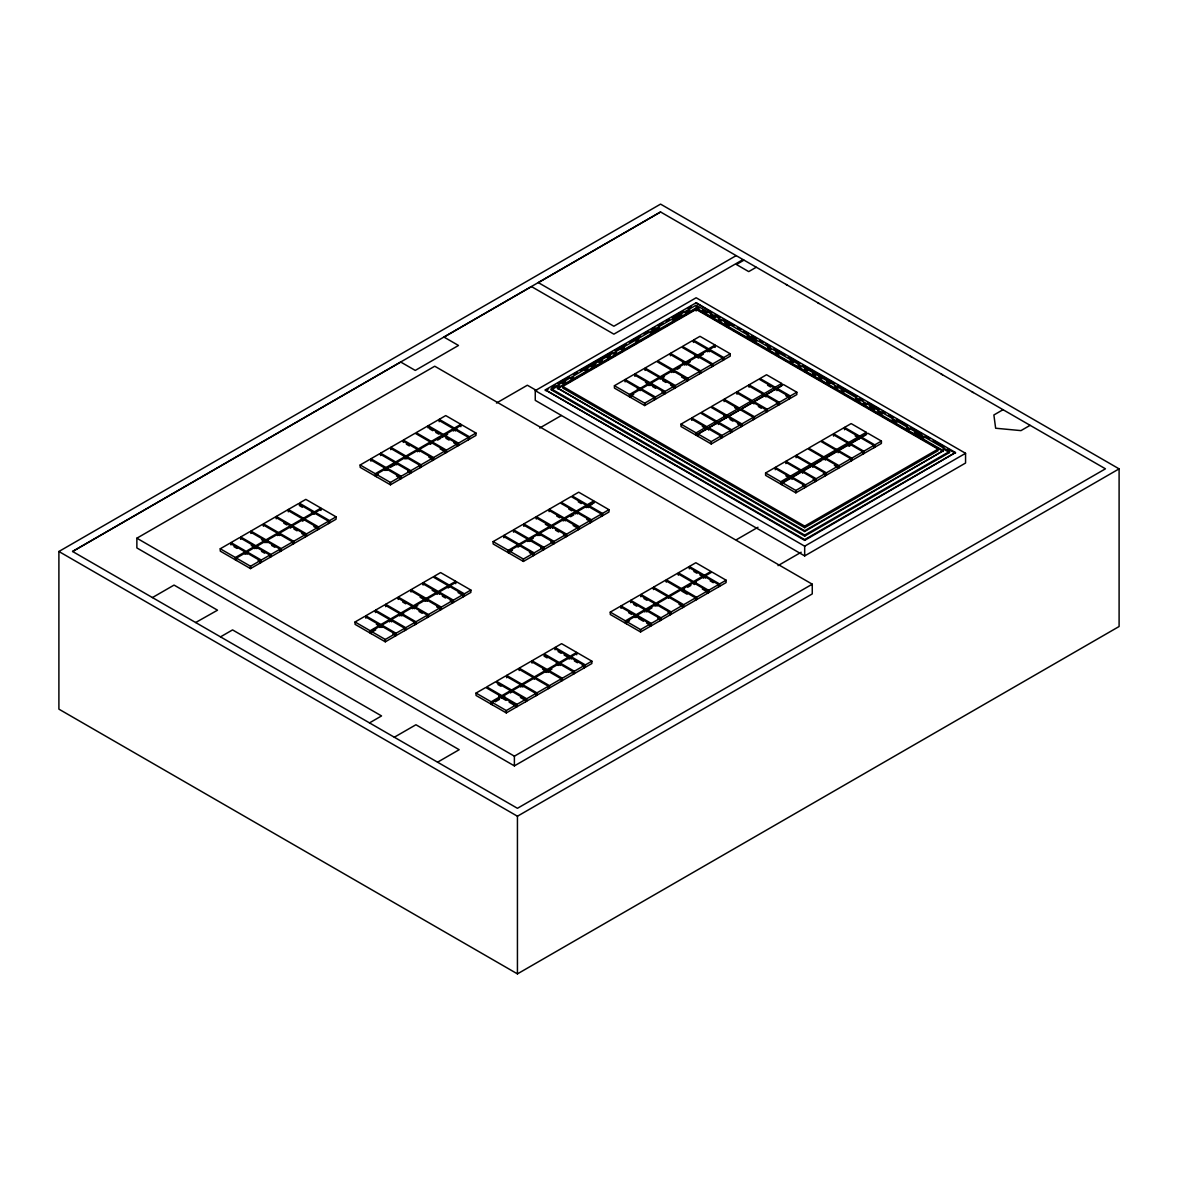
<?xml version="1.0" encoding="UTF-8"?>
<svg xmlns="http://www.w3.org/2000/svg" width="1178" height="1178" viewBox="0 0 1178 1178"><rect width="100%" height="100%" fill="white"/><g stroke="black" fill="none" stroke-linecap="round" stroke-linejoin="round"><path stroke-width="1.5" d="M58.9 551.495L660.563 204.118L1119.1 468.859L1119.1 626.505L517.436 973.882L58.9 709.141L58.9 551.495L517.436 816.221L1119.1 468.859M660.563 211.966L72.55 551.451L517.436 808.299L1105.45 468.815L660.563 211.966L538.331 282.617L613.871 326.232L736.117 255.655M72.609 551.495L400.741 362.044L415.26 370.422L458.492 345.463L443.988 337.085L531.469 286.578L613.871 334.154L742.979 259.616M136.869 538.199L434.741 366.225L812.26 584.185L812.26 593.918L514.388 765.891L136.869 547.932L136.869 538.199L514.388 756.173L812.26 584.185M455.341 431.015L455.341 428.659L461.85 424.89L475.986 433.062L475.986 435.418L390.433 484.821L360.159 467.342L360.159 464.986L369.863 459.391L385 468.122L385 470.493L386.016 469.889L386.016 467.533L370.879 458.787L370.879 461.158M370.879 458.787L379.552 453.78L394.689 462.527L394.689 464.883M380.582 455.562L380.582 453.191L389.756 447.89L404.893 456.637L404.893 458.993L405.924 458.404L405.924 456.048L390.787 447.301L390.787 449.672M390.787 447.301L402.302 440.66L417.424 449.392L417.424 451.763M403.318 442.427L403.318 440.071L415.127 433.254L430.264 441.986L430.264 444.356M428.218 428.056L428.218 425.685L438.187 419.942L453.324 428.674L453.324 431.03M439.217 421.709L439.217 419.339L445.726 415.584L460.863 424.316L460.863 426.686M336.083 516.847L329.575 520.602L315.424 512.445L321.947 508.675L336.083 516.847L336.083 519.203L250.531 568.606L220.257 551.127L220.257 548.771L229.96 543.176L245.083 551.908L245.083 554.278L246.114 553.675M230.976 544.943L230.976 542.587L239.649 537.566L254.787 546.312L254.787 548.668M240.68 539.347L240.68 536.977L249.854 531.676L264.991 540.422L264.991 542.778M250.885 533.457L250.885 531.087L262.385 524.446L277.522 533.178L277.522 535.548L278.553 534.959L278.553 532.589L263.416 523.857L263.416 526.213M263.416 523.857L275.225 517.039L290.362 525.771L290.362 528.142M276.256 518.806L276.256 516.45L287.285 510.074L302.422 518.806L302.422 521.177L303.453 520.573L303.453 518.217L288.315 509.47L288.315 511.841M288.315 509.47L298.284 503.728L313.422 512.459L303.453 518.217M152.433 597.57L174.049 585.083L217.518 610.189L195.666 622.529M496.468 403.053L527.361 385.221L536.623 390.566M743.936 260.176L736.427 264.505L748.722 271.603L756.232 267.273M360.159 464.986L375.296 473.718L385 468.122M386.016 467.533L394.689 462.527M404.893 456.637L395.72 461.938L380.582 453.191M405.924 456.048L417.424 449.392M403.318 440.071L418.455 448.803L430.264 441.986M442.324 435.021L427.202 426.289L416.158 432.665L431.281 441.397L442.324 435.021L442.324 437.377M428.218 425.685L443.355 434.432L453.324 428.674M439.217 419.339L454.34 428.085L460.863 424.316M376.283 476.663L376.283 474.292L385.986 468.697L400.122 476.854L400.122 479.225M387.002 470.464L387.002 468.108L395.675 463.101L409.826 471.259L409.826 473.63M396.706 464.868L396.706 462.498L405.88 457.197L420.031 465.369L420.031 467.74M406.911 458.978L406.911 456.608L418.426 449.967L432.562 458.139L432.562 460.495M419.442 451.748L419.442 449.378L431.251 442.56L445.402 450.718L445.402 453.088M378.064 474.484L375.296 476.089L375.296 473.718M390.36 467.386L395.72 464.294M437.598 440.116L440.749 438.29M447.625 434.329L443.355 436.788L443.355 434.432M456.946 428.939L454.34 430.441L454.34 428.085M220.257 548.771L235.394 557.503L245.083 551.908M254.787 546.312L246.114 551.319L230.976 542.587M240.68 536.977L255.803 545.723L264.991 540.422M250.885 531.087L266.007 539.833L277.522 533.178M278.553 532.589L290.362 525.771M276.256 516.45L291.378 525.182L302.422 518.806M320.961 508.101L305.824 499.369L299.315 503.124L314.438 511.87L320.961 508.101L320.961 510.472M236.38 560.448L236.38 558.077L246.084 552.482L260.22 560.64L260.22 563.01M247.1 554.249L247.1 551.893L255.773 546.886L269.924 555.044L269.924 557.415M256.804 548.654L256.804 546.283L265.978 540.996L280.128 549.154L280.128 551.525M267.008 542.764L267.008 540.393L278.509 533.752L292.659 541.924L292.659 544.28M279.539 535.534L279.539 533.163L291.349 526.345L305.485 534.503L305.485 536.874M535.254 390.64L696.139 297.754L965.562 453.309L965.562 463.028L804.677 555.913L535.254 400.358L535.254 390.64L804.677 546.194L965.562 453.309M545.326 389.859L696.139 302.775L955.491 452.529L804.677 540.378L545.326 389.859L804.677 539.598L955.491 452.529M545.326 390.64L548.492 388.814M551.672 386.973L554.838 385.147M558.019 383.306L569.136 376.886M573.892 374.148L577.073 372.307M580.239 370.481L612 352.148M615.166 350.308L626.284 343.902M629.464 342.062L640.567 335.656M643.748 333.816L648.504 331.062M651.684 329.236L654.85 327.396M658.031 325.57L662.802 322.816M665.968 320.99L669.148 319.15M672.314 317.324L683.431 310.904M688.188 308.15L691.368 306.324M551.289 388.799L696.139 305.176L949.512 451.469L949.512 452.529L804.677 536.137L551.289 389.859L551.289 388.799L804.677 535.092L949.512 451.469M376.283 474.292L390.433 482.45L400.122 476.854M387.002 468.108L401.153 476.265L409.826 471.259M396.706 462.498L410.842 470.67L420.031 465.369M406.911 456.608L421.047 464.78L432.562 458.139M419.442 449.378L433.578 457.535L445.402 450.718M457.462 443.753L443.326 435.595L432.282 441.971L446.418 450.129L457.462 443.753L457.462 446.123M468.461 437.406L454.31 429.248L444.342 435.006L458.492 443.164L468.461 437.406L468.461 439.777M455.341 428.659L469.477 436.817L475.986 433.062M551.289 389.859L559.255 385.265M562.436 383.424L565.617 381.584M570.388 378.83L573.583 376.989M584.715 370.555L587.896 368.714M591.091 366.873L595.862 364.12M599.042 362.279L602.223 360.453M606.994 357.685L610.189 355.859M613.37 354.018L616.55 352.178M621.321 349.424L624.502 347.584M635.649 341.149L638.829 339.308M649.976 332.873L659.518 327.366M672.255 320.018L681.812 314.497M684.992 312.671L689.763 309.902M557.459 388.018L696.139 307.959L943.342 450.688L804.677 531.528L557.459 388.018L804.677 530.748L943.342 450.688M557.459 388.799L563.835 385.118M567.03 383.277L578.177 376.842M581.372 375.002L586.158 372.233M589.339 370.393L600.5 363.958M603.681 362.117L608.466 359.349M611.662 357.508L614.842 355.668M618.038 353.827L622.809 351.073M626.004 349.233L629.185 347.392M632.38 345.552L637.151 342.798M640.346 340.957L651.508 334.508M654.688 332.667L659.474 329.914M662.654 328.073L673.816 321.623M677.011 319.783L696.139 308.739L721.481 323.376M236.38 558.077L250.531 566.25L260.22 560.64M247.1 551.893L261.251 560.051L269.924 555.044M256.804 546.283L270.94 554.455L280.128 549.154M267.008 540.393L281.144 548.565L292.659 541.924M279.539 533.163L293.675 541.32L305.485 534.503M317.559 527.538L303.409 519.38L292.365 525.756L306.516 533.914L317.559 527.538L317.559 529.909M328.544 521.191L314.408 513.034L304.439 518.791L318.575 526.949L328.544 521.191L328.544 523.562M562.731 386.443L696.139 309.416L938.071 449.112L938.071 450.688L804.677 527.7L562.731 388.018L562.731 386.443L804.677 526.124L938.071 449.112M785.932 284.413L787.066 285.076M539.715 428.012L561.332 415.525M614.415 385.721L624.119 380.111L639.242 388.858L629.553 394.453L614.415 385.721L614.415 388.077L644.675 405.556L730.242 356.154L730.242 353.783L716.106 345.625L709.583 349.38L709.583 351.751M625.135 381.893L625.135 379.522L633.808 374.516L648.945 383.248L648.945 385.618L649.961 385.029L649.961 382.659L634.839 373.927L634.839 376.297M634.839 373.927L644.013 368.626L659.15 377.358L649.961 382.659M645.043 370.407L645.043 368.037L656.544 361.396L671.681 370.128L671.681 372.498M670.4 353.385L681.444 347.009L696.581 355.756L685.537 362.132L670.4 353.385L670.4 355.756M693.459 342.445L693.459 340.074L699.982 336.319L715.105 345.051L715.105 347.422M625.135 379.522L640.272 388.269L648.945 383.248M645.043 368.037L660.166 376.769L671.681 370.128M684.521 362.721L669.384 353.974L657.574 360.807L672.697 369.539L684.521 362.721L684.521 365.077M707.58 349.41L692.443 340.663L682.474 346.42L697.612 355.152L707.58 349.41L707.58 351.766L708.596 351.177L708.596 348.806L693.459 340.074M708.596 348.806L715.105 345.051M630.539 397.384L630.539 395.028L640.243 389.417L654.379 397.59L654.379 399.96M650.963 385.604L650.963 383.233L660.136 377.932L674.272 386.104L674.272 388.46M673.698 372.469L673.698 370.113L685.508 363.295L699.644 371.453L699.644 373.824M686.524 365.062L686.524 362.691L697.567 356.316L711.718 364.488L711.718 366.859M698.598 358.097L698.598 355.727L708.567 349.969L722.703 358.141L722.703 360.512M633.705 394.424L629.553 396.809L629.553 394.453M664.48 376.651L660.166 379.139L660.166 376.769M677.129 369.347L680.089 367.639M682.518 362.75L685.537 364.488L690.279 361.764M694.578 355.771L697.612 357.523L703.295 354.239M220.492 636.871L232.552 629.906L381.554 715.929L369.494 722.894M817.915 302.879L819.049 303.541M630.539 395.028L644.675 403.185L654.379 397.59M664.083 391.994L649.932 383.822L641.259 388.828L655.41 397.001L664.083 391.994L664.083 394.35M650.963 383.233L665.099 391.405L674.272 386.104M686.818 378.86L672.667 370.702L661.167 377.343L675.303 385.515L686.818 378.86L686.818 381.23M673.698 370.113L687.834 378.271L699.644 371.453M686.524 362.691L700.674 370.864L711.718 364.488M698.598 355.727L712.734 363.899L722.703 358.141M709.583 349.38L723.734 357.552L730.242 353.783M848.764 320.696L849.898 321.344M776.95 390.64L776.95 388.269L783.458 384.514L796.814 392.215L796.814 394.586L711.247 443.988L680.987 426.51L680.987 424.139L690.676 418.543L705.813 427.29L705.813 429.646M691.707 420.325L691.707 417.954L700.38 412.948L715.502 421.68L715.502 424.051M724.131 401.595L724.131 399.224L735.941 392.407L751.078 401.153L751.078 403.509M736.972 394.188L736.972 391.818L748.015 385.442L763.153 394.174L763.153 396.544M749.031 387.223L749.031 384.853L759 379.095L774.137 387.827L774.137 390.198L781.677 385.854L781.677 383.483L766.539 374.751L760.031 378.506L775.168 387.238L781.677 383.483M588.308 507.63L588.308 505.274L594.831 501.504L608.967 509.676L608.967 512.032L523.4 561.435L493.14 543.956L493.14 541.6L502.844 536.005L517.967 544.737L517.967 547.107L518.997 546.504L518.997 544.148L503.86 535.416L503.86 537.772M503.86 535.416L512.533 530.394L527.67 539.141L527.67 541.497L533.281 538.258M513.564 532.176L513.564 529.805L522.737 524.505L537.875 533.251L537.875 535.607L538.891 535.018L538.891 532.662L523.768 523.915L523.768 526.286M523.768 523.915L535.268 517.275L550.406 526.006L550.406 528.377M536.299 519.042L536.299 516.686L548.109 509.868L563.246 518.6L563.246 520.971M549.125 511.635L549.125 509.279L560.168 502.903L575.306 511.635L575.306 514.006M470.876 590.06L464.353 593.815L450.217 585.657L456.725 581.888L470.876 590.06L470.876 592.416L385.309 641.819L355.049 624.34L355.049 621.984L364.738 616.389L379.876 625.12L379.876 627.491L380.892 626.887L380.892 624.531L365.769 615.799L365.769 618.155M365.769 615.799L374.442 610.778L389.565 619.525L389.565 621.881M375.458 612.56L375.458 610.189L384.646 604.888L399.769 613.635L399.769 615.991M385.662 606.67L385.662 604.299L397.177 597.658L412.315 606.39L412.315 608.761M398.193 599.425L398.193 597.069L410.018 590.252L425.14 598.984L425.14 601.354L426.171 600.765L426.171 598.395L411.034 589.663L411.034 592.019M411.034 589.663L422.077 583.287L437.215 592.019L437.215 594.389M423.093 585.054L423.093 582.683L433.062 576.94L448.2 585.672L448.2 588.043M680.987 424.139L696.11 432.886L705.813 427.29M691.707 417.954L706.829 426.686L715.502 421.68M725.707 415.79L710.584 407.058L701.396 412.359L716.533 421.091L725.707 415.79L725.707 418.161M738.238 408.56L723.115 399.813L711.6 406.469L726.738 415.201L738.238 408.56L738.238 410.916M724.131 399.224L739.269 407.971L751.078 401.153M736.972 391.818L752.109 400.549L763.153 394.174M749.031 384.853L764.169 393.585L774.137 387.827M697.891 436.272L697.891 433.916L707.595 428.306L720.936 436.022L720.936 438.378M708.611 430.088L708.611 427.717L717.299 422.711L730.64 430.426L730.64 432.782M718.315 424.492L718.315 422.122L727.489 416.821L740.844 424.536L740.844 426.892M753.891 403.951L753.891 401.58L764.934 395.204L778.275 402.92L778.275 405.276M765.95 396.986L765.95 394.615L775.919 388.858L789.275 396.574L789.275 398.93M772.709 391.022L696.11 435.242L696.11 432.886M493.14 541.6L508.278 550.332L517.967 544.737M518.997 544.148L527.67 539.141M513.564 529.805L528.686 538.552L537.875 533.251M538.891 532.662L550.406 526.006M563.246 518.6L551.422 525.417L536.299 516.686M549.125 509.279L564.262 518.011L575.306 511.635M586.305 505.288L571.168 496.556L561.199 502.299L576.336 511.046L586.305 505.288L586.305 507.659M593.83 500.93L578.707 492.198L572.184 495.953L587.321 504.699L593.83 500.93L593.83 503.3M355.049 621.984L370.172 630.716L379.876 625.12M380.892 624.531L389.565 619.525M375.458 610.189L390.595 618.936L399.769 613.635M385.662 604.299L400.8 613.046L412.315 606.39M398.193 597.069L413.331 605.801L425.14 598.984M426.171 598.395L437.215 592.019M448.2 585.672L438.231 591.43L423.093 582.683M455.739 581.314L440.601 572.582L434.093 576.336L449.23 585.083L455.739 581.314L455.739 583.684M509.264 553.277L509.264 550.906L518.968 545.311L533.104 553.469L533.104 555.839M529.688 541.482L529.688 539.112L538.861 533.825L552.997 541.983L552.997 544.354M539.892 535.592L539.892 533.222L551.392 526.581L565.543 534.753L565.543 537.109M552.423 528.362L552.423 525.992L564.233 519.174L578.369 527.332L578.369 529.702M565.249 520.941L565.249 518.585L576.292 512.209L590.443 520.367L590.443 522.737M577.323 513.976L577.323 511.62L587.292 505.863L601.428 514.02L601.428 516.391M371.173 633.661L371.173 631.29L380.862 625.695L395.013 633.852L395.013 636.223M381.893 627.462L381.893 625.106L390.566 620.099L404.702 628.257L404.702 630.628M391.582 621.866L391.582 619.495L400.77 614.209L414.906 622.367L414.906 624.738M401.786 615.976L401.786 613.605L413.301 606.964L427.437 615.137L427.437 617.493M414.317 608.746L414.317 606.375L426.127 599.558L440.277 607.715L440.277 610.086M427.158 601.325L427.158 598.969L438.201 592.593L452.337 600.751L452.337 603.121M439.217 594.36L439.217 592.004L449.186 586.246L463.337 594.404L463.337 596.775M512.43 550.303L508.278 552.703L508.278 550.332M570.579 516.73L573.73 514.904M588.632 506.304L592.534 504.051M879.613 338.498L880.746 339.161M375.723 629.891L370.172 633.087L370.172 630.716M403.671 613.738L400.8 615.402L400.8 613.046M417.763 605.61L413.331 608.172L413.331 605.801M697.891 433.916L711.247 441.617L720.936 436.022M708.611 427.717L721.967 435.433L730.64 430.426M718.315 422.122L731.671 429.823L740.844 424.536M753.375 417.292L740.034 409.591L728.519 416.232L741.86 423.933L753.375 417.292L753.375 419.662M766.215 409.885L752.86 402.184L741.05 409.002L754.406 416.703L766.215 409.885L766.215 412.256M753.891 401.58L767.231 409.296L778.275 402.92M765.95 394.615L779.306 402.331L789.275 396.574M776.95 388.269L790.291 395.985L796.814 392.215M509.264 550.906L523.4 559.079L533.104 553.469M542.808 547.873L528.657 539.715L519.984 544.722L534.135 552.88L542.808 547.873L542.808 550.244M529.688 539.112L543.824 547.284L552.997 541.983M539.892 533.222L554.028 541.394L565.543 534.753M552.423 525.992L566.559 534.164L578.369 527.332M565.249 518.585L579.399 526.743L590.443 520.367M577.323 511.62L591.459 519.778L601.428 514.02M588.308 505.274L602.459 513.431L608.967 509.676M371.173 631.29L385.309 639.463L395.013 633.852M381.893 625.106L396.029 633.263L404.702 628.257M391.582 619.495L405.733 627.668L414.906 622.367M401.786 613.605L415.937 621.778L427.437 615.137M414.317 606.375L428.468 614.533L440.277 607.715M427.158 598.969L441.294 607.126L452.337 600.751M439.217 592.004L453.368 600.162L463.337 594.404M910.447 356.301L911.595 356.963M881.409 441.058L874.798 444.886L861.206 437.038L867.818 433.224L881.409 441.058L881.409 443.429L795.842 492.831L765.582 475.352L765.582 472.982L774.358 467.931L789.481 476.663L789.481 479.034M775.286 469.757L775.286 467.386L784.975 461.791L800.112 470.523L800.112 472.893L801.04 472.363L801.04 469.993L785.903 461.261L785.903 463.617M785.903 461.261L795.179 455.901L810.317 464.633L810.317 467.003M796.107 457.727L796.107 455.371L807.71 448.671L822.848 457.403L822.848 459.773L835.688 452.352L835.688 449.996L820.551 441.249L808.638 448.126L823.775 456.873L835.688 449.996M833.538 436.11L833.538 433.754L843.61 427.938L858.747 436.685L858.747 439.041M844.538 429.779L844.538 427.408L851.149 423.594L866.272 432.326L866.272 434.697L836.601 451.822L836.601 449.451L821.478 440.719L832.61 434.284L847.748 443.031L847.748 445.387L849.294 446.285M941.296 374.118L942.429 374.766M765.582 472.982L780.72 481.728L789.481 476.663M775.286 467.386L790.409 476.133L800.112 470.523M801.04 469.993L810.317 464.633M796.107 455.371L811.244 464.103L822.848 457.403M836.601 449.451L847.748 443.031M833.538 433.754L848.675 442.486L858.747 436.685M844.538 427.408L859.66 436.14L866.272 432.326M782.266 484.983L782.266 482.612L791.027 477.561L804.618 485.395L804.618 487.766M791.955 479.387L791.955 477.016L801.658 471.421L815.235 479.269L815.235 481.625M802.586 473.247L802.586 470.891L811.863 465.531L825.439 473.379L825.439 475.735M812.791 467.357L812.791 465.001L824.394 458.301L837.985 466.135L837.985 468.505M825.322 460.127L825.322 457.756L837.234 450.879L850.81 458.728L850.81 461.099M838.147 452.72L838.147 450.349L849.294 443.915L862.885 451.763L862.885 454.119M850.221 445.74L850.221 443.384L860.279 437.568L873.87 445.417L873.87 447.787M790.409 476.133L790.409 478.489L780.72 484.084L780.72 481.728M791.793 477.694L798.728 473.689M802.586 471.465L811.244 466.473L811.244 464.103M814.145 464.795L821.39 460.598M782.266 482.612L795.842 490.46L804.618 485.395M791.955 477.016L805.546 484.865L815.235 479.269M802.586 470.891L816.163 478.724L825.439 473.379M812.791 465.001L826.367 472.834L837.985 466.135M825.322 457.756L838.913 465.604L850.81 458.728M838.147 450.349L851.738 458.198L862.885 451.763M850.221 443.384L863.813 451.233L873.87 445.417M972.144 391.921L973.278 392.583M705.46 578.162L705.46 575.792L711.968 572.037L726.104 580.194L726.104 582.565L640.552 631.968L610.278 614.489L610.278 612.118L619.981 606.523L635.119 615.255L635.119 617.625M620.997 608.304L620.997 605.934L629.685 600.927L644.808 609.659L644.808 612.03M630.701 602.694L630.701 600.338L639.875 595.037L655.012 603.769L655.012 606.14L656.043 605.551M640.906 594.448L652.421 587.793L667.543 596.539L656.043 603.18L640.906 594.448L640.906 596.804M653.437 587.204L665.246 580.386L680.383 589.118L668.574 595.95L653.437 587.204L653.437 589.574M666.277 579.797L677.321 573.421L692.443 582.153L681.399 588.529L666.277 579.797L666.277 582.168M678.337 575.188L678.337 572.832L688.305 567.074L703.443 575.806L703.443 578.177M689.336 566.485L695.845 562.731L710.982 571.463L704.459 575.217L689.336 566.485L689.336 568.856M394.321 737.222L415.937 724.75L459.184 749.709L437.553 762.195M736.353 539.76L757.969 527.273M476.03 693.076L485.734 687.481L500.856 696.213L491.167 701.808L476.03 693.076L476.03 695.447L506.29 712.911L591.857 663.523L591.857 661.152L577.721 652.995L571.197 656.75L571.197 659.12M506.658 675.406L518.158 668.751L533.295 677.497L521.78 684.138L506.658 675.406L506.658 677.762M519.189 670.532L519.189 668.162L530.998 661.344L546.136 670.076L546.136 672.447M532.014 663.111L532.014 660.755L543.058 654.379L558.195 663.111L558.195 665.482M555.074 649.8L555.074 647.444L561.597 643.674L576.719 652.421L576.719 654.777M610.278 612.118L625.415 620.865L635.119 615.255M620.997 605.934L636.135 614.666L644.808 609.659M655.012 603.769L645.838 609.07L630.701 600.338M678.337 572.832L693.474 581.564L703.443 575.806M626.401 623.795L626.401 621.424L636.105 615.829L650.241 624.001L650.241 626.357M637.121 617.611L637.121 615.24L645.794 610.233L659.945 618.406L659.945 620.762M646.825 612L646.825 609.644L655.999 604.343L670.149 612.501L670.149 614.872M657.029 606.11L657.029 603.754L668.544 597.113L682.68 605.271L682.68 607.642M694.46 584.509L694.46 582.138L704.429 576.381L718.58 584.553L718.58 586.909M629.567 620.821L625.415 623.221L625.415 620.865M648.887 609.674L651.949 607.907M684.565 589.074L681.399 590.9L681.399 588.529M687.716 587.262L690.868 585.437M696.316 582.285L693.474 583.935L693.474 581.564M510.56 690.617L495.423 681.885L486.75 686.892L501.887 695.624L510.56 690.617L510.56 692.988M520.764 684.727L505.627 675.995L496.453 681.296L511.576 690.028L520.764 684.727L520.764 687.098M519.189 668.162L534.311 676.894L546.136 670.076M532.014 660.755L547.152 669.487L558.195 663.111M569.195 656.764L554.058 648.033L544.089 653.79L559.226 662.522L569.195 656.764L569.195 659.135M576.719 652.421L570.211 656.175L555.074 647.444M492.154 704.753L492.154 702.382L501.857 696.787L515.993 704.959L515.993 707.315M522.782 687.068L522.782 684.712L534.282 678.057L548.433 686.229L548.433 688.6M548.138 672.432L548.138 670.061L559.182 663.685L573.333 671.858L573.333 674.214M560.213 665.467L560.213 663.096L570.181 657.339L584.317 665.511L584.317 667.867M495.32 701.779L499.472 699.379M498.854 696.242L501.887 697.994L504.773 696.316M548.727 670.945L551.893 669.119M1002.979 409.723L993.879 414.98L995.646 428.232L1020.958 430.618L1030.058 425.361M626.401 621.424L640.552 629.597L650.241 624.001M637.121 615.24L651.272 623.412L659.945 618.406M646.825 609.644L660.961 617.802L670.149 612.501M657.029 603.754L671.165 611.912L682.68 605.271M695.521 597.864L681.37 589.692L669.56 596.51L683.696 604.682L695.521 597.864L695.521 600.22M707.58 590.9L693.444 582.727L682.401 589.103L696.537 597.275L707.58 590.9L707.58 593.256M694.46 582.138L708.611 590.311L718.58 584.553M705.46 575.792L719.596 583.964L726.104 580.194M492.154 702.382L506.29 710.555L515.993 704.959M525.697 699.349L511.546 691.191L502.873 696.198L517.009 704.356L525.697 699.349L525.697 701.72M535.887 693.459L521.751 685.301L512.577 690.602L526.713 698.76L535.887 693.459L535.887 695.83M522.782 684.712L536.918 692.87L548.433 686.229M561.258 678.822L547.122 670.65L535.313 677.468L549.449 685.64L561.258 678.822L561.258 681.178M548.138 670.061L562.289 678.234L573.333 671.858M560.213 663.096L574.349 671.254L584.317 665.511M571.197 656.75L585.348 664.907L591.857 661.152M778.04 565.617L801.202 552.232M712.042 312.759L696.139 302.775M715.223 314.6L719.994 317.353M723.189 319.194L734.321 325.614M737.502 327.455L740.682 329.295M743.863 331.136L748.634 333.889M751.829 335.73L756.6 338.484M759.781 340.309L762.961 342.15M766.142 343.991L770.913 346.744M774.093 348.585L785.24 355.02M788.421 356.846L799.553 363.28M802.733 365.121L834.569 383.498M837.749 385.324L856.833 396.353M860.028 398.193L863.209 400.034M867.98 402.788L879.112 409.208M882.293 411.048L885.473 412.889M888.668 414.73L893.439 417.483M896.62 419.324L907.752 425.744M910.933 427.585L922.08 434.019M925.26 435.86L930.031 438.614M933.212 440.454L944.358 446.874M947.539 448.715L955.491 453.309M696.139 306.236L699.32 308.076M702.5 309.917L707.286 312.671M710.481 314.511L715.252 317.28M718.447 319.105L721.628 320.946M724.823 322.787L729.594 325.555M747.132 335.671L756.688 341.193M767.85 347.628L771.03 349.468M775.816 352.237L778.997 354.077M790.158 360.512L793.339 362.353M798.124 365.121L801.305 366.962M804.5 368.802L807.681 370.643M812.467 373.397L815.647 375.237M818.843 377.078L822.023 378.918M826.809 381.672L829.989 383.513M834.775 386.281L837.97 388.122M841.151 389.962L844.331 391.803M855.493 398.238L860.279 400.991M863.459 402.832L866.655 404.672M869.835 406.513L874.621 409.281M877.801 411.122L882.587 413.876M892.144 419.397L896.929 422.166M906.486 427.673L909.681 429.514M914.452 432.282L924.023 437.804M943.136 448.847L949.512 452.529M724.661 325.216L729.418 327.955M732.583 329.781L743.671 336.186M746.837 338.027L750.018 339.853M753.184 341.679L757.94 344.418M761.106 346.258L764.272 348.084M767.438 349.91L772.194 352.664M775.374 354.49L786.462 360.895M789.628 362.721L800.731 369.126M803.897 370.952L835.585 389.255M838.751 391.081L841.931 392.922M845.097 394.748L849.853 397.487M853.019 399.313L856.185 401.153M859.351 402.979L864.107 405.718M867.288 407.559L878.376 413.964M881.542 415.79L892.644 422.195M895.81 424.021L927.498 442.324M930.664 444.15L943.342 451.469M767.6 385.235L770.618 386.988M785.844 395.779L790.291 398.341L790.291 395.985M855.125 435.889L859.66 438.51L859.66 436.14M776.331 402.979L779.306 404.687L779.306 402.331M758.337 406.513L761.297 408.236M681.547 377.004L687.834 380.641L687.834 378.271M734.733 407.706L739.269 410.327L739.269 407.971M834.377 465.354L838.913 467.975L838.913 465.604M662.728 380.612L665.879 382.438M670.591 385.147L675.303 387.871L675.303 385.515M723.704 415.819L726.738 417.572L726.738 415.201M730.007 419.456L732.966 421.164M737.413 423.741L741.86 426.303L741.86 423.933M823.348 473.468L826.367 475.205L826.367 472.834M645.426 382.408L649.961 385.029M652.524 386.502L655.675 388.328M661.962 391.95L665.099 393.761L665.099 391.405M813.144 479.358L816.163 481.095L816.163 478.724M637.239 388.873L640.272 390.625L640.272 388.269M702.294 426.436L706.829 429.057L706.829 426.686M785.873 475.868L790.409 478.489M802.527 485.483L805.546 487.236L805.546 484.865M578.236 501.813L581.269 503.566M693.871 571.477L696.905 573.215M699.923 574.967L704.459 577.588L704.459 575.217M710.172 580.872L713.308 582.698M568.768 509.043L571.786 510.781M586.747 519.424L591.459 522.149L591.459 519.778M429.734 428.925L432.768 430.677M435.786 432.429L438.82 434.167M445.917 438.275L449.054 440.086M453.766 442.81L458.492 445.534L458.492 443.164M702.324 589.044L708.611 592.667L708.611 590.311M556.693 516.008L559.727 517.76M573.112 525.476L579.399 529.113L579.399 526.743M440.13 448.862L446.418 452.499L446.418 450.129M682.401 591.474L687.113 594.198M406.351 444.18L409.37 445.932M428.866 457.182L433.578 459.906L433.578 457.535M545.37 524.284L548.403 526.036M555.56 530.174L558.711 531.985M563.423 534.709L566.559 536.52L566.559 534.164M678.984 604.329L683.696 607.053L683.696 604.682M550.892 541.939L554.028 543.765L554.028 541.394M643.924 598.557L646.958 600.309M668.029 612.472L671.165 614.283L671.165 611.912M540.687 547.829L543.824 549.655L543.824 547.284M407.706 471.215L410.842 473.041L410.842 470.67M633.735 604.447L636.753 606.199M657.825 618.362L660.961 620.173L660.961 617.802M396.441 475.912L401.153 478.636L401.153 476.265M529.408 552.526L534.135 555.25L534.135 552.88M628.566 612.663L631.599 614.415M638.697 618.509L643.409 621.233M646.56 623.044L651.272 625.768L651.272 623.412M458.065 592.549L464.353 596.186L464.353 593.815M558.107 651.552L561.126 653.304M564.159 655.042L567.192 656.794M574.349 660.932L577.485 662.743M582.197 665.467L585.348 667.278L585.348 664.907M299.315 505.495L302.334 507.247M311.419 512.489L314.438 514.226L314.438 511.87M432.179 590.296L435.212 592.048M442.368 596.171L445.505 597.997M450.217 600.721L453.368 602.532L453.368 600.162M544.089 656.146L547.107 657.898M556.193 663.14L559.226 664.893L559.226 662.522M313.863 526.595L318.575 529.32L318.575 526.949M420.119 597.261L423.138 599.013M436.582 606.773L441.294 609.497L441.294 607.126M542.616 669.237L545.635 670.974M283.81 523.179L286.843 524.932M293.94 529.025L297.092 530.836M301.804 533.56L306.516 536.284L306.516 533.914M402.743 602.046L405.762 603.799M419.029 611.456L422.18 613.282M261.472 539.568L264.505 541.32M271.72 545.488L274.857 547.299M497.955 684.536L500.989 686.273M520.426 697.494L526.713 701.131L526.713 698.76M251.267 545.458L255.803 548.079L255.803 545.723M261.516 551.378L264.652 553.189M376.356 624.266L380.892 626.887M392.892 633.823L396.029 635.634L396.029 633.263M502.873 698.569L506.01 700.38M509.161 702.191L517.009 706.726L517.009 704.356M234.01 546.695L237.028 548.433M258.1 560.61L261.251 562.421L261.251 560.051M874.798 444.886L874.798 447.242M863.813 451.233L863.813 453.589M851.738 458.198L851.738 460.554M848.675 442.486L848.675 444.857M823.775 456.873L823.775 459.229M804.677 526.124L804.677 527.7M804.677 530.748L804.677 531.528M804.677 535.092L804.677 536.137M804.677 539.598L804.677 540.378M804.677 546.194L804.677 555.913M795.842 490.46L795.842 492.831M775.168 387.238L775.168 389.609M767.231 409.296L767.231 411.652M764.169 393.585L764.169 395.955M754.406 416.703L754.406 419.074M752.109 400.549L752.109 402.92M731.671 429.823L731.671 432.193M723.734 357.552L723.734 359.908M721.967 435.433L721.967 437.789M719.596 583.964L719.596 586.32M716.533 421.091L716.533 423.462M712.734 363.899L712.734 366.255M711.247 441.617L711.247 443.988M700.674 370.864L700.674 373.235M697.612 355.152L697.612 357.523M696.537 597.275L696.537 599.631M696.139 307.959L696.139 308.739M696.139 309.416L696.139 310.992M685.537 362.132L685.537 364.488M672.697 369.539L672.697 371.895M668.574 595.95L668.574 598.306M655.41 397.001L655.41 399.357M644.675 403.185L644.675 405.556M640.552 629.597L640.552 631.968M636.135 614.666L636.135 617.036M602.459 513.431L602.459 515.802M587.321 504.699L587.321 507.055M576.336 511.046L576.336 513.402M574.349 671.254L574.349 673.625M564.262 518.011L564.262 520.381M562.289 678.234L562.289 680.589M549.449 685.64L549.449 687.996M547.152 669.487L547.152 671.858M536.918 692.87L536.918 695.241M534.311 676.894L534.311 679.264M528.686 538.552L528.686 540.908M523.4 559.079L523.4 561.435M521.78 684.138L521.78 686.494M517.436 816.221L517.436 973.882M514.388 756.173L514.388 765.891M511.576 690.028L511.576 692.399M506.29 710.555L506.29 712.911M501.887 695.624L501.887 697.994M491.167 701.808L491.167 704.179M469.477 436.817L469.477 439.188M449.23 585.083L449.23 587.439M431.281 441.397L431.281 443.753M428.468 614.533L428.468 616.904M421.047 464.78L421.047 467.136M418.455 448.803L418.455 451.174M415.937 621.778L415.937 624.149M405.733 627.668L405.733 630.039M390.433 482.45L390.433 484.821M390.595 618.936L390.595 621.292M385.309 639.463L385.309 641.819M329.575 520.602L329.575 522.973M293.675 541.32L293.675 543.691M291.378 525.182L291.378 527.553M281.144 548.565L281.144 550.936M270.94 554.455L270.94 556.826M266.007 539.833L266.007 542.189M250.531 566.25L250.531 568.606M235.394 557.503L235.394 559.874"/></g></svg>
